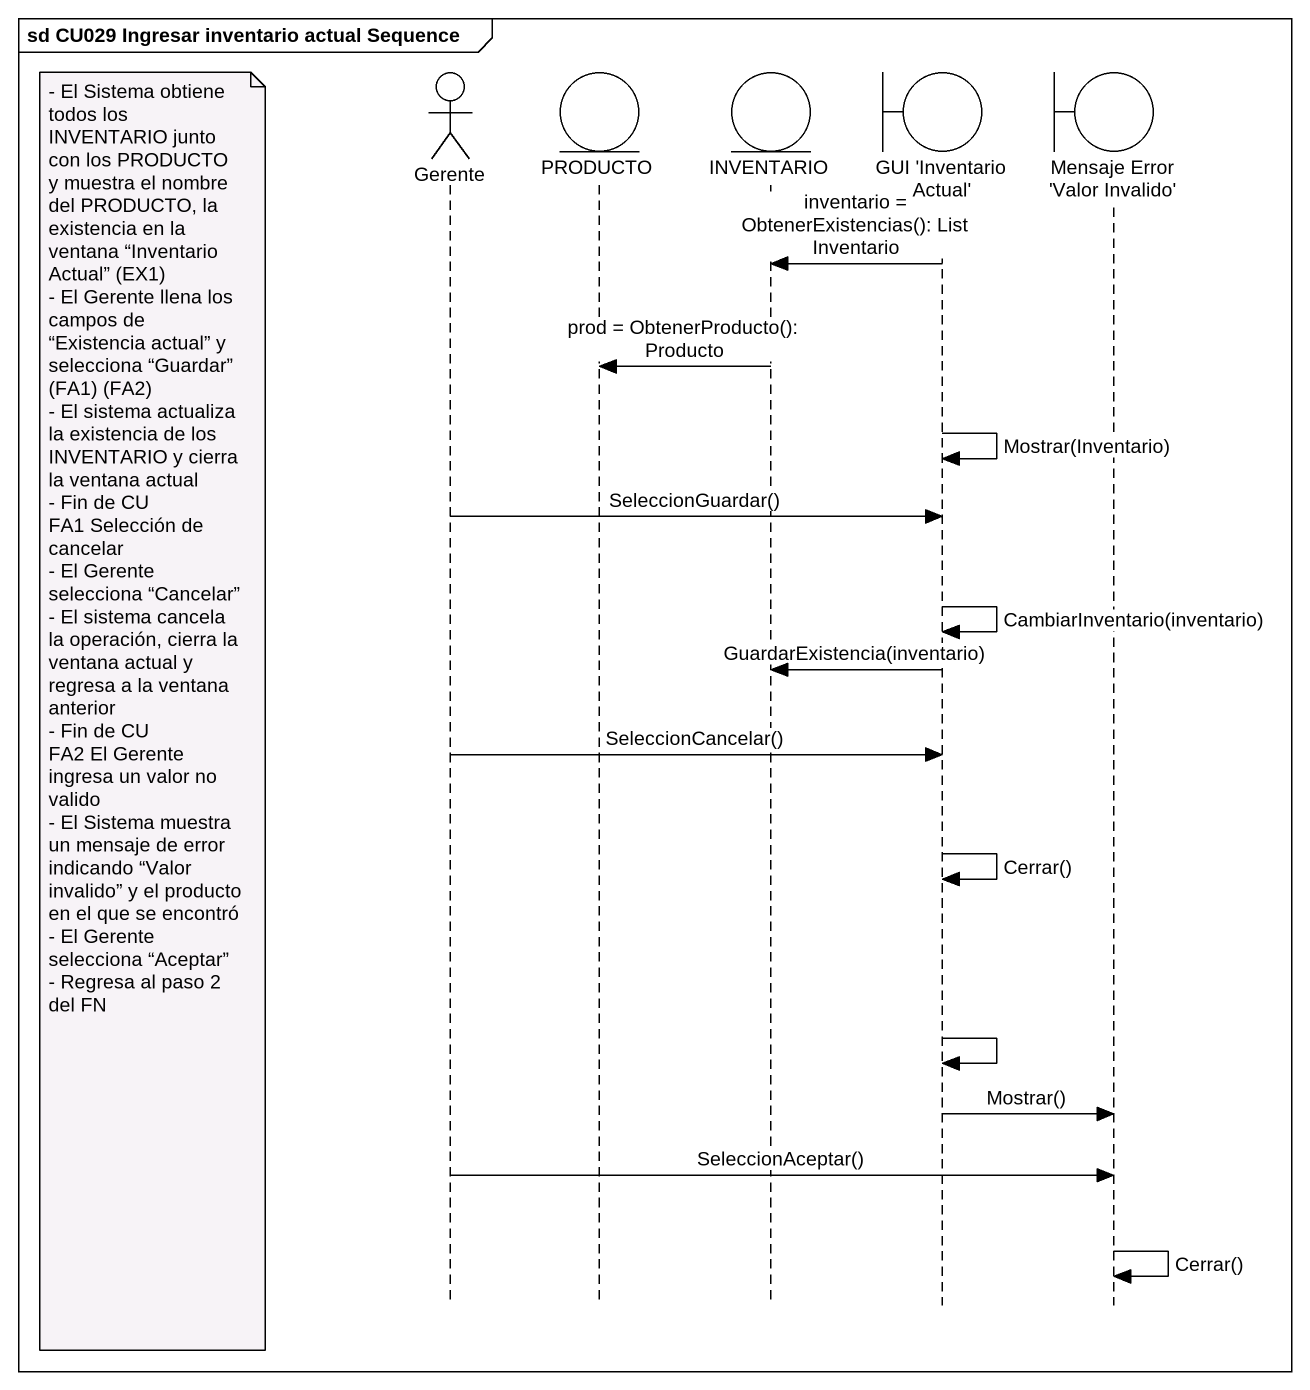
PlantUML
@startuml
mainframe sd CU029 Ingresar inventario actual Sequence
hide footbox
actor Gerente
entity PRODUCTO
entity INVENTARIO
boundary "GUI 'Inventario Actual'" as GUI_Inventario_Actual
boundary "Mensaje Error 'Valor Invalido'" as Mensaje_Error_Valor_Invalido

GUI_Inventario_Actual -> INVENTARIO : inventario = ObtenerExistencias(): List Inventario
INVENTARIO -> PRODUCTO : prod = ObtenerProducto(): Producto
GUI_Inventario_Actual -> GUI_Inventario_Actual : Mostrar(Inventario)
Gerente -> GUI_Inventario_Actual : SeleccionGuardar()
GUI_Inventario_Actual -> GUI_Inventario_Actual : CambiarInventario(inventario)
GUI_Inventario_Actual -> INVENTARIO : GuardarExistencia(inventario)
note left of Gerente
  - El Sistema obtiene todos los INVENTARIO junto con los PRODUCTO y muestra el nombre del PRODUCTO, la existencia en la ventana “Inventario Actual” (EX1)
  - El Gerente llena los campos de “Existencia actual” y selecciona “Guardar” (FA1) (FA2)
  - El sistema actualiza la existencia de los INVENTARIO y cierra la ventana actual
  - Fin de CU
  FA1 Selección de cancelar
  - El Gerente selecciona “Cancelar”
  - El sistema cancela la operación, cierra la ventana actual y regresa a la ventana anterior
  - Fin de CU
  FA2 El Gerente ingresa un valor no valido
  - El Sistema muestra un mensaje de error indicando “Valor invalido” y el producto en el que se encontró
  - El Gerente selecciona “Aceptar”
  - Regresa al paso 2 del FN
end note
Gerente -> GUI_Inventario_Actual : SeleccionCancelar()
GUI_Inventario_Actual -> GUI_Inventario_Actual : Cerrar()
GUI_Inventario_Actual -> GUI_Inventario_Actual
GUI_Inventario_Actual -> Mensaje_Error_Valor_Invalido : Mostrar()
Gerente -> Mensaje_Error_Valor_Invalido : SeleccionAceptar()
Mensaje_Error_Valor_Invalido -> Mensaje_Error_Valor_Invalido : Cerrar()
@enduml
